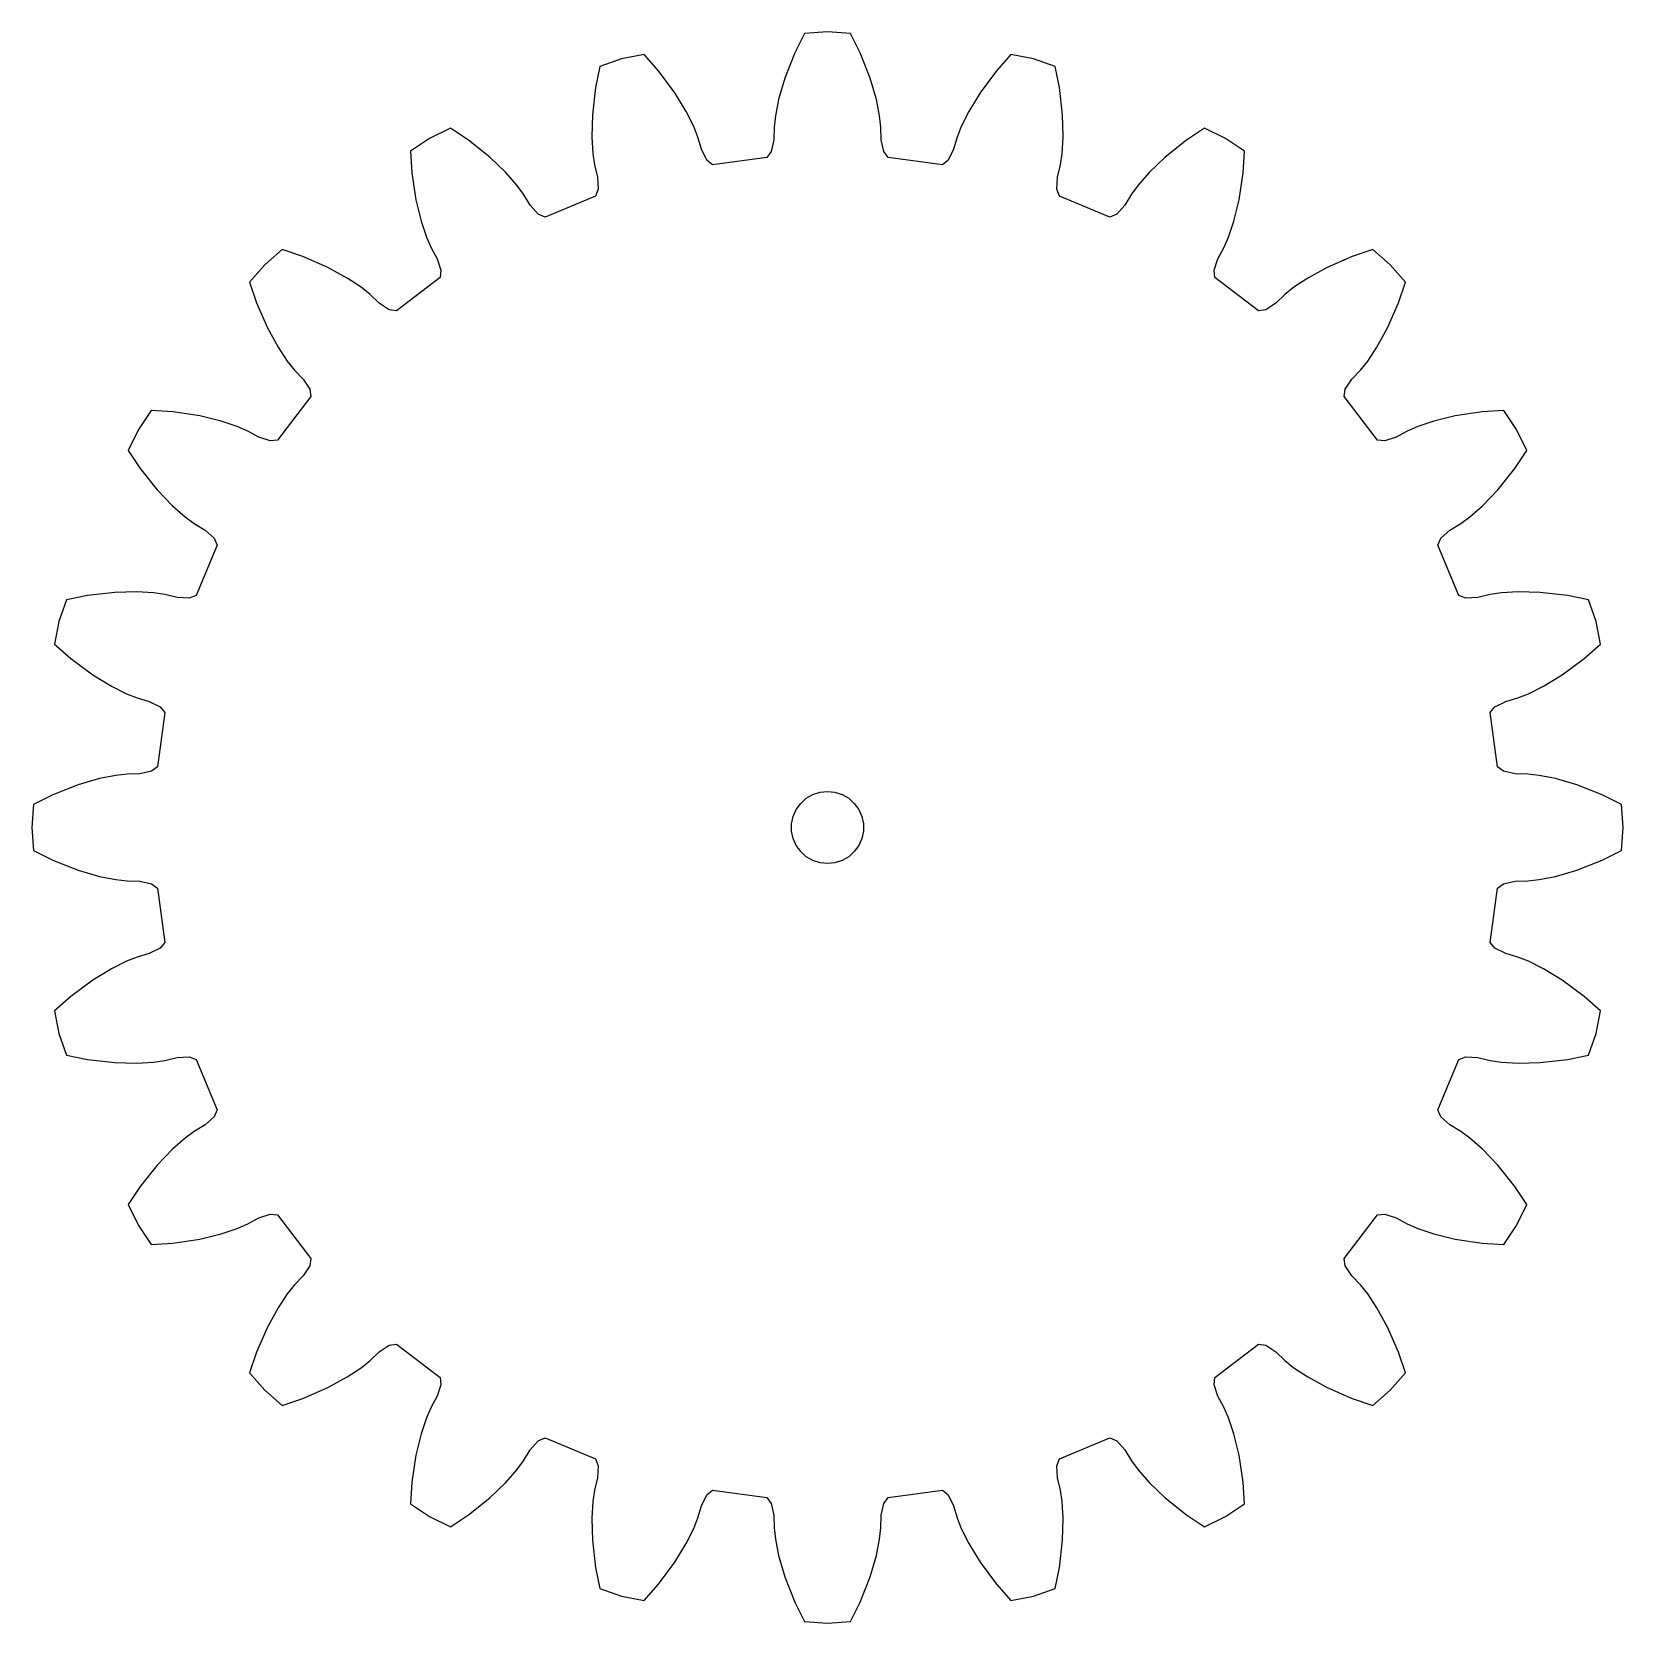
# Model space of a CAD drawing. Header units: metres. Extents: x -33.1 to 33.1, y -33.1 to 33.1.
import ezdxf

# ---------------------------------------------------------------- set-up
doc = ezdxf.new("R2010")
doc.units = ezdxf.units.M

msp = doc.modelspace()

# ---------------------------------------------------------------- linework, layer by layer
for p, q in [((0, 33.104), (-0.959, 33.041)), ((0.959, 33.041), (0, 33.104)), ((-0.959, 33.041), (-1.36, 32.233)), ((1.36, 32.233), (0.959, 33.041)), ((-8.568, 31.976), (-9.478, 31.667)), ((-7.626, 32.164), (-8.568, 31.976)), ((-7.029, 31.486), (-7.626, 32.164)), ((-1.36, 32.233), (-1.774, 31.174)), ((1.774, 31.174), (1.36, 32.233)), ((7.626, 32.164), (7.029, 31.486)), ((8.568, 31.976), (7.626, 32.164)), ((9.478, 31.667), (8.568, 31.976)), ((-9.478, 31.667), (-9.656, 30.783)), ((-6.355, 30.571), (-7.029, 31.486)), ((-1.774, 31.174), (-2.033, 30.295)), ((2.033, 30.295), (1.774, 31.174)), ((7.029, 31.486), (6.355, 30.571)), ((9.656, 30.783), (9.478, 31.667)), ((-9.656, 30.783), (-9.782, 29.653)), ((-5.877, 29.789), (-6.355, 30.571)), ((6.355, 30.571), (5.877, 29.789)), ((9.782, 29.653), (9.656, 30.783)), ((-2.033, 30.295), (-2.17, 29.613)), ((2.17, 29.613), (2.033, 30.295)), ((-9.782, 29.653), (-9.804, 28.737)), ((-5.568, 29.165), (-5.877, 29.789)), ((-5.395, 28.722), (-5.568, 29.165)), ((-2.223, 29.14), (-2.236, 28.613)), ((-2.17, 29.613), (-2.223, 29.14)), ((2.223, 29.14), (2.17, 29.613)), ((2.236, 28.613), (2.223, 29.14)), ((5.568, 29.165), (5.395, 28.722)), ((5.877, 29.789), (5.568, 29.165)), ((9.804, 28.737), (9.782, 29.653)), ((-16.552, 28.669), (-17.351, 28.135)), ((-15.69, 29.094), (-16.552, 28.669)), ((-14.939, 28.594), (-15.69, 29.094)), ((-14.051, 27.885), (-14.939, 28.594)), ((-9.804, 28.737), (-9.761, 28.042)), ((-5.246, 28.217), (-5.395, 28.722)), ((-2.236, 28.613), (-2.337, 28.122)), ((2.337, 28.122), (2.236, 28.613)), ((5.395, 28.722), (5.246, 28.217)), ((9.761, 28.042), (9.804, 28.737)), ((14.939, 28.594), (14.051, 27.885)), ((15.69, 29.094), (14.939, 28.594)), ((16.552, 28.669), (15.69, 29.094)), ((17.351, 28.135), (16.552, 28.669)), ((-17.351, 28.135), (-17.294, 27.234)), ((-13.387, 27.253), (-14.051, 27.885)), ((-9.761, 28.042), (-9.689, 27.572)), ((-5.021, 27.769), (-5.246, 28.217)), ((-2.521, 27.871), (-4.778, 27.573)), ((-2.337, 28.122), (-2.521, 27.871)), ((2.521, 27.871), (2.337, 28.122)), ((4.778, 27.573), (2.521, 27.871)), ((5.246, 28.217), (5.021, 27.769)), ((9.689, 27.572), (9.761, 28.042)), ((14.051, 27.885), (13.387, 27.253)), ((17.294, 27.234), (17.351, 28.135)), ((-17.294, 27.234), (-17.124, 26.111)), ((-12.927, 26.73), (-13.387, 27.253)), ((-9.689, 27.572), (-9.565, 27.06)), ((-4.778, 27.573), (-5.021, 27.769)), ((5.021, 27.769), (4.778, 27.573)), ((9.565, 27.06), (9.689, 27.572)), ((13.387, 27.253), (12.927, 26.73)), ((17.124, 26.111), (17.294, 27.234)), ((-12.645, 26.347), (-12.927, 26.73)), ((-9.536, 26.559), (-9.648, 26.269)), ((-9.565, 27.06), (-9.536, 26.559)), ((9.536, 26.559), (9.565, 27.06)), ((9.648, 26.269), (9.536, 26.559)), ((12.927, 26.73), (12.645, 26.347)), ((-17.124, 26.111), (-16.908, 25.22)), ((-12.37, 25.898), (-12.645, 26.347)), ((-12.037, 25.523), (-12.37, 25.898)), ((-9.648, 26.269), (-11.752, 25.397)), ((11.752, 25.397), (9.648, 26.269)), ((12.37, 25.898), (12.037, 25.523)), ((12.645, 26.347), (12.37, 25.898)), ((16.908, 25.22), (17.124, 26.111)), ((-16.908, 25.22), (-16.686, 24.56)), ((-11.752, 25.397), (-12.037, 25.523)), ((12.037, 25.523), (11.752, 25.397)), ((16.686, 24.56), (16.908, 25.22)), ((-16.686, 24.56), (-16.495, 24.124)), ((16.495, 24.124), (16.686, 24.56)), ((-22.686, 24.042), (-23.408, 23.408)), ((-21.83, 23.754), (-22.686, 24.042)), ((-16.495, 24.124), (-16.243, 23.662)), ((16.243, 23.662), (16.495, 24.124)), ((22.686, 24.042), (21.83, 23.754)), ((23.408, 23.408), (22.686, 24.042)), ((-23.408, 23.408), (-24.042, 22.686)), ((-20.789, 23.298), (-21.83, 23.754)), ((-19.984, 22.859), (-20.789, 23.298)), ((-16.243, 23.662), (-16.085, 23.186)), ((-16.085, 23.186), (-16.118, 22.876)), ((16.085, 23.186), (16.243, 23.662)), ((16.118, 22.876), (16.085, 23.186)), ((20.789, 23.298), (19.984, 22.859)), ((21.83, 23.754), (20.789, 23.298)), ((24.042, 22.686), (23.408, 23.408)), ((-24.042, 22.686), (-23.754, 21.83)), ((-19.405, 22.474), (-19.984, 22.859)), ((-16.118, 22.876), (-17.925, 21.49)), ((17.925, 21.49), (16.118, 22.876)), ((19.984, 22.859), (19.405, 22.474)), ((23.754, 21.83), (24.042, 22.686)), ((-19.033, 22.177), (-19.405, 22.474)), ((-18.652, 21.814), (-19.033, 22.177)), ((19.033, 22.177), (18.652, 21.814)), ((19.405, 22.474), (19.033, 22.177)), ((-23.754, 21.83), (-23.298, 20.789)), ((-18.233, 21.538), (-18.652, 21.814)), ((-17.925, 21.49), (-18.233, 21.538)), ((18.233, 21.538), (17.925, 21.49)), ((18.652, 21.814), (18.233, 21.538)), ((23.298, 20.789), (23.754, 21.83)), ((-23.298, 20.789), (-22.859, 19.984)), ((22.859, 19.984), (23.298, 20.789)), ((-22.859, 19.984), (-22.474, 19.405)), ((22.474, 19.405), (22.859, 19.984)), ((-22.474, 19.405), (-22.177, 19.033)), ((22.177, 19.033), (22.474, 19.405)), ((-22.177, 19.033), (-21.814, 18.652)), ((-21.814, 18.652), (-21.538, 18.233)), ((21.538, 18.233), (21.814, 18.652)), ((21.814, 18.652), (22.177, 19.033)), ((-21.49, 17.925), (-22.876, 16.118)), ((-21.538, 18.233), (-21.49, 17.925)), ((21.49, 17.925), (21.538, 18.233)), ((22.876, 16.118), (21.49, 17.925)), ((-28.135, 17.351), (-28.669, 16.552)), ((-27.234, 17.294), (-28.135, 17.351)), ((-26.111, 17.124), (-27.234, 17.294)), ((27.234, 17.294), (26.111, 17.124)), ((28.135, 17.351), (27.234, 17.294)), ((28.669, 16.552), (28.135, 17.351)), ((-28.669, 16.552), (-29.094, 15.69)), ((-25.22, 16.908), (-26.111, 17.124)), ((-24.56, 16.686), (-25.22, 16.908)), ((-24.124, 16.495), (-24.56, 16.686)), ((24.56, 16.686), (24.124, 16.495)), ((25.22, 16.908), (24.56, 16.686)), ((26.111, 17.124), (25.22, 16.908)), ((-23.662, 16.243), (-24.124, 16.495)), ((-23.186, 16.085), (-23.662, 16.243)), ((-22.876, 16.118), (-23.186, 16.085)), ((23.186, 16.085), (22.876, 16.118)), ((23.662, 16.243), (23.186, 16.085)), ((24.124, 16.495), (23.662, 16.243)), ((29.094, 15.69), (28.669, 16.552)), ((-29.094, 15.69), (-28.594, 14.939)), ((28.594, 14.939), (29.094, 15.69)), ((-28.594, 14.939), (-27.885, 14.051)), ((27.885, 14.051), (28.594, 14.939)), ((-27.885, 14.051), (-27.253, 13.387)), ((27.253, 13.387), (27.885, 14.051)), ((-27.253, 13.387), (-26.73, 12.927)), ((26.73, 12.927), (27.253, 13.387)), ((-26.73, 12.927), (-26.347, 12.645)), ((-26.347, 12.645), (-25.898, 12.37)), ((25.898, 12.37), (26.347, 12.645)), ((26.347, 12.645), (26.73, 12.927)), ((-25.898, 12.37), (-25.523, 12.037)), ((-25.523, 12.037), (-25.397, 11.752)), ((25.397, 11.752), (25.523, 12.037)), ((25.523, 12.037), (25.898, 12.37)), ((-25.397, 11.752), (-26.269, 9.648)), ((26.269, 9.648), (25.397, 11.752)), ((-31.667, 9.478), (-31.976, 8.568)), ((-30.783, 9.656), (-31.667, 9.478)), ((-29.653, 9.782), (-30.783, 9.656)), ((-28.737, 9.804), (-29.653, 9.782)), ((-28.042, 9.761), (-28.737, 9.804)), ((-27.572, 9.689), (-28.042, 9.761)), ((-27.06, 9.565), (-27.572, 9.689)), ((-26.559, 9.536), (-27.06, 9.565)), ((-26.269, 9.648), (-26.559, 9.536)), ((26.559, 9.536), (26.269, 9.648)), ((27.06, 9.565), (26.559, 9.536)), ((27.572, 9.689), (27.06, 9.565)), ((28.042, 9.761), (27.572, 9.689)), ((28.737, 9.804), (28.042, 9.761)), ((29.653, 9.782), (28.737, 9.804)), ((30.783, 9.656), (29.653, 9.782)), ((31.667, 9.478), (30.783, 9.656)), ((31.976, 8.568), (31.667, 9.478)), ((-31.976, 8.568), (-32.164, 7.626)), ((32.164, 7.626), (31.976, 8.568)), ((-32.164, 7.626), (-31.486, 7.029)), ((31.486, 7.029), (32.164, 7.626)), ((-31.486, 7.029), (-30.571, 6.355)), ((30.571, 6.355), (31.486, 7.029)), ((-30.571, 6.355), (-29.789, 5.877)), ((29.789, 5.877), (30.571, 6.355)), ((-29.789, 5.877), (-29.165, 5.568)), ((-29.165, 5.568), (-28.722, 5.395)), ((-28.722, 5.395), (-28.217, 5.246)), ((28.217, 5.246), (28.722, 5.395)), ((28.722, 5.395), (29.165, 5.568)), ((29.165, 5.568), (29.789, 5.877)), ((-28.217, 5.246), (-27.769, 5.021)), ((-27.573, 4.778), (-27.871, 2.521)), ((-27.769, 5.021), (-27.573, 4.778)), ((27.573, 4.778), (27.769, 5.021)), ((27.871, 2.521), (27.573, 4.778)), ((27.769, 5.021), (28.217, 5.246)), ((-30.295, 2.033), (-31.174, 1.774)), ((-29.613, 2.17), (-30.295, 2.033)), ((-29.14, 2.223), (-29.613, 2.17)), ((-28.613, 2.236), (-29.14, 2.223)), ((-28.122, 2.337), (-28.613, 2.236)), ((-27.871, 2.521), (-28.122, 2.337)), ((28.122, 2.337), (27.871, 2.521)), ((28.613, 2.236), (28.122, 2.337)), ((29.14, 2.223), (28.613, 2.236)), ((29.613, 2.17), (29.14, 2.223)), ((30.295, 2.033), (29.613, 2.17)), ((31.174, 1.774), (30.295, 2.033)), ((-32.233, 1.36), (-33.041, 0.959)), ((-31.174, 1.774), (-32.233, 1.36)), ((-0.882, 1.214), (-0.61, 1.37)), ((-0.61, 1.37), (-0.312, 1.467)), ((-0.312, 1.467), (0, 1.5)), ((0, 1.5), (0.312, 1.467)), ((0.312, 1.467), (0.61, 1.37)), ((0.61, 1.37), (0.882, 1.214)), ((32.233, 1.36), (31.174, 1.774)), ((33.041, 0.959), (32.233, 1.36)), ((-33.041, 0.959), (-33.104, 0)), ((-1.427, 0.464), (-1.299, 0.75)), ((-1.299, 0.75), (-1.115, 1.004)), ((-1.115, 1.004), (-0.882, 1.214)), ((0.882, 1.214), (1.115, 1.004)), ((1.115, 1.004), (1.299, 0.75)), ((1.299, 0.75), (1.427, 0.464)), ((33.104, 0), (33.041, 0.959)), ((-1.492, 0.157), (-1.427, 0.464)), ((-1.492, -0.157), (-1.492, 0.157)), ((1.427, 0.464), (1.492, 0.157)), ((1.492, 0.157), (1.492, -0.157)), ((33.041, -0.959), (33.104, 0)), ((-33.104, 0), (-33.041, -0.959)), ((-1.427, -0.464), (-1.492, -0.157)), ((-1.299, -0.75), (-1.427, -0.464)), ((1.427, -0.464), (1.299, -0.75)), ((1.492, -0.157), (1.427, -0.464)), ((-33.041, -0.959), (-32.233, -1.36)), ((-1.115, -1.004), (-1.299, -0.75)), ((-0.882, -1.214), (-1.115, -1.004)), ((-0.61, -1.37), (-0.882, -1.214)), ((0.882, -1.214), (0.61, -1.37)), ((1.115, -1.004), (0.882, -1.214)), ((1.299, -0.75), (1.115, -1.004)), ((32.233, -1.36), (33.041, -0.959)), ((-32.233, -1.36), (-31.174, -1.774)), ((-31.174, -1.774), (-30.295, -2.033)), ((-0.312, -1.467), (-0.61, -1.37)), ((0, -1.5), (-0.312, -1.467)), ((0.312, -1.467), (0, -1.5)), ((0.61, -1.37), (0.312, -1.467)), ((30.295, -2.033), (31.174, -1.774)), ((31.174, -1.774), (32.233, -1.36)), ((-30.295, -2.033), (-29.613, -2.17)), ((-29.613, -2.17), (-29.14, -2.223)), ((-29.14, -2.223), (-28.613, -2.236)), ((-28.613, -2.236), (-28.122, -2.337)), ((-28.122, -2.337), (-27.871, -2.521)), ((-27.871, -2.521), (-27.573, -4.778)), ((27.573, -4.778), (27.871, -2.521)), ((27.871, -2.521), (28.122, -2.337)), ((28.122, -2.337), (28.613, -2.236)), ((28.613, -2.236), (29.14, -2.223)), ((29.14, -2.223), (29.613, -2.17)), ((29.613, -2.17), (30.295, -2.033)), ((-28.217, -5.246), (-28.722, -5.395)), ((-27.769, -5.021), (-28.217, -5.246)), ((-27.573, -4.778), (-27.769, -5.021)), ((27.769, -5.021), (27.573, -4.778)), ((28.217, -5.246), (27.769, -5.021)), ((28.722, -5.395), (28.217, -5.246)), ((-29.789, -5.877), (-30.571, -6.355)), ((-29.165, -5.568), (-29.789, -5.877)), ((-28.722, -5.395), (-29.165, -5.568)), ((29.165, -5.568), (28.722, -5.395)), ((29.789, -5.877), (29.165, -5.568)), ((30.571, -6.355), (29.789, -5.877)), ((-30.571, -6.355), (-31.486, -7.029)), ((31.486, -7.029), (30.571, -6.355)), ((-31.486, -7.029), (-32.164, -7.626)), ((32.164, -7.626), (31.486, -7.029)), ((-32.164, -7.626), (-31.976, -8.568)), ((31.976, -8.568), (32.164, -7.626)), ((-31.976, -8.568), (-31.667, -9.478)), ((31.667, -9.478), (31.976, -8.568)), ((-31.667, -9.478), (-30.783, -9.656)), ((-30.783, -9.656), (-29.653, -9.782)), ((-29.653, -9.782), (-28.737, -9.804)), ((-28.737, -9.804), (-28.042, -9.761)), ((-28.042, -9.761), (-27.572, -9.689)), ((-27.572, -9.689), (-27.06, -9.565)), ((-27.06, -9.565), (-26.559, -9.536)), ((-26.559, -9.536), (-26.269, -9.648)), ((-26.269, -9.648), (-25.397, -11.752)), ((25.397, -11.752), (26.269, -9.648)), ((26.269, -9.648), (26.559, -9.536)), ((26.559, -9.536), (27.06, -9.565)), ((27.06, -9.565), (27.572, -9.689)), ((27.572, -9.689), (28.042, -9.761)), ((28.042, -9.761), (28.737, -9.804)), ((28.737, -9.804), (29.653, -9.782)), ((29.653, -9.782), (30.783, -9.656)), ((30.783, -9.656), (31.667, -9.478)), ((-25.397, -11.752), (-25.523, -12.037)), ((25.523, -12.037), (25.397, -11.752)), ((-25.898, -12.37), (-26.347, -12.645)), ((-25.523, -12.037), (-25.898, -12.37)), ((25.898, -12.37), (25.523, -12.037)), ((26.347, -12.645), (25.898, -12.37)), ((-26.73, -12.927), (-27.253, -13.387)), ((-26.347, -12.645), (-26.73, -12.927)), ((26.73, -12.927), (26.347, -12.645)), ((27.253, -13.387), (26.73, -12.927)), ((-27.253, -13.387), (-27.885, -14.051)), ((27.885, -14.051), (27.253, -13.387)), ((-27.885, -14.051), (-28.594, -14.939)), ((28.594, -14.939), (27.885, -14.051)), ((-28.594, -14.939), (-29.094, -15.69)), ((29.094, -15.69), (28.594, -14.939)), ((-29.094, -15.69), (-28.669, -16.552)), ((28.669, -16.552), (29.094, -15.69)), ((-28.669, -16.552), (-28.135, -17.351)), ((-24.56, -16.686), (-24.124, -16.495)), ((-24.124, -16.495), (-23.662, -16.243)), ((-23.662, -16.243), (-23.186, -16.085)), ((-23.186, -16.085), (-22.876, -16.118)), ((-22.876, -16.118), (-21.49, -17.925)), ((21.49, -17.925), (22.876, -16.118)), ((22.876, -16.118), (23.186, -16.085)), ((23.186, -16.085), (23.662, -16.243)), ((23.662, -16.243), (24.124, -16.495)), ((24.124, -16.495), (24.56, -16.686)), ((28.135, -17.351), (28.669, -16.552)), ((-27.234, -17.294), (-26.111, -17.124)), ((-26.111, -17.124), (-25.22, -16.908)), ((-25.22, -16.908), (-24.56, -16.686)), ((24.56, -16.686), (25.22, -16.908)), ((25.22, -16.908), (26.111, -17.124)), ((26.111, -17.124), (27.234, -17.294)), ((-28.135, -17.351), (-27.234, -17.294)), ((27.234, -17.294), (28.135, -17.351)), ((-21.538, -18.233), (-21.814, -18.652)), ((-21.49, -17.925), (-21.538, -18.233)), ((21.538, -18.233), (21.49, -17.925)), ((21.814, -18.652), (21.538, -18.233)), ((-22.177, -19.033), (-22.474, -19.405)), ((-21.814, -18.652), (-22.177, -19.033)), ((22.177, -19.033), (21.814, -18.652)), ((22.474, -19.405), (22.177, -19.033)), ((-22.474, -19.405), (-22.859, -19.984)), ((22.859, -19.984), (22.474, -19.405)), ((-22.859, -19.984), (-23.298, -20.789)), ((23.298, -20.789), (22.859, -19.984)), ((-23.298, -20.789), (-23.754, -21.83)), ((23.754, -21.83), (23.298, -20.789)), ((-23.754, -21.83), (-24.042, -22.686)), ((-19.033, -22.177), (-18.652, -21.814)), ((-18.652, -21.814), (-18.233, -21.538)), ((-18.233, -21.538), (-17.925, -21.49)), ((-17.925, -21.49), (-16.118, -22.876)), ((16.118, -22.876), (17.925, -21.49)), ((17.925, -21.49), (18.233, -21.538)), ((18.233, -21.538), (18.652, -21.814)), ((18.652, -21.814), (19.033, -22.177)), ((24.042, -22.686), (23.754, -21.83)), ((-19.984, -22.859), (-19.405, -22.474)), ((-19.405, -22.474), (-19.033, -22.177)), ((19.033, -22.177), (19.405, -22.474)), ((19.405, -22.474), (19.984, -22.859)), ((-24.042, -22.686), (-23.408, -23.408)), ((-20.789, -23.298), (-19.984, -22.859)), ((-16.118, -22.876), (-16.085, -23.186)), ((16.085, -23.186), (16.118, -22.876)), ((19.984, -22.859), (20.789, -23.298)), ((23.408, -23.408), (24.042, -22.686)), ((-23.408, -23.408), (-22.686, -24.042)), ((-22.686, -24.042), (-21.83, -23.754)), ((-21.83, -23.754), (-20.789, -23.298)), ((-16.243, -23.662), (-16.495, -24.124)), ((-16.085, -23.186), (-16.243, -23.662)), ((16.243, -23.662), (16.085, -23.186)), ((16.495, -24.124), (16.243, -23.662)), ((20.789, -23.298), (21.83, -23.754)), ((21.83, -23.754), (22.686, -24.042)), ((22.686, -24.042), (23.408, -23.408)), ((-16.495, -24.124), (-16.686, -24.56)), ((16.686, -24.56), (16.495, -24.124)), ((-16.686, -24.56), (-16.908, -25.22)), ((16.908, -25.22), (16.686, -24.56)), ((-16.908, -25.22), (-17.124, -26.111)), ((-12.37, -25.898), (-12.037, -25.523)), ((-12.037, -25.523), (-11.752, -25.397)), ((-11.752, -25.397), (-9.648, -26.269)), ((9.648, -26.269), (11.752, -25.397)), ((11.752, -25.397), (12.037, -25.523)), ((12.037, -25.523), (12.37, -25.898)), ((17.124, -26.111), (16.908, -25.22)), ((-17.124, -26.111), (-17.294, -27.234)), ((-12.927, -26.73), (-12.645, -26.347)), ((-12.645, -26.347), (-12.37, -25.898)), ((-9.648, -26.269), (-9.536, -26.559)), ((9.536, -26.559), (9.648, -26.269)), ((12.37, -25.898), (12.645, -26.347)), ((12.645, -26.347), (12.927, -26.73)), ((17.294, -27.234), (17.124, -26.111)), ((-13.387, -27.253), (-12.927, -26.73)), ((-9.565, -27.06), (-9.689, -27.572)), ((-9.536, -26.559), (-9.565, -27.06)), ((9.565, -27.06), (9.536, -26.559)), ((9.689, -27.572), (9.565, -27.06)), ((12.927, -26.73), (13.387, -27.253)), ((-17.294, -27.234), (-17.351, -28.135)), ((-14.051, -27.885), (-13.387, -27.253)), ((-9.689, -27.572), (-9.761, -28.042)), ((-5.246, -28.217), (-5.021, -27.769)), ((-5.021, -27.769), (-4.778, -27.573)), ((-4.778, -27.573), (-2.521, -27.871)), ((2.521, -27.871), (4.778, -27.573)), ((4.778, -27.573), (5.021, -27.769)), ((5.021, -27.769), (5.246, -28.217)), ((9.761, -28.042), (9.689, -27.572)), ((13.387, -27.253), (14.051, -27.885)), ((17.351, -28.135), (17.294, -27.234)), ((-17.351, -28.135), (-16.552, -28.669)), ((-14.939, -28.594), (-14.051, -27.885)), ((-9.761, -28.042), (-9.804, -28.737)), ((-5.395, -28.722), (-5.246, -28.217)), ((-2.521, -27.871), (-2.337, -28.122)), ((-2.337, -28.122), (-2.236, -28.613)), ((2.236, -28.613), (2.337, -28.122)), ((2.337, -28.122), (2.521, -27.871)), ((5.246, -28.217), (5.395, -28.722)), ((9.804, -28.737), (9.761, -28.042)), ((14.051, -27.885), (14.939, -28.594)), ((16.552, -28.669), (17.351, -28.135)), ((-16.552, -28.669), (-15.69, -29.094)), ((-15.69, -29.094), (-14.939, -28.594)), ((-9.804, -28.737), (-9.782, -29.653)), ((-5.568, -29.165), (-5.395, -28.722)), ((-2.236, -28.613), (-2.223, -29.14)), ((2.223, -29.14), (2.236, -28.613)), ((5.395, -28.722), (5.568, -29.165)), ((9.782, -29.653), (9.804, -28.737)), ((14.939, -28.594), (15.69, -29.094)), ((15.69, -29.094), (16.552, -28.669)), ((-9.782, -29.653), (-9.656, -30.783)), ((-6.355, -30.571), (-5.877, -29.789)), ((-5.877, -29.789), (-5.568, -29.165)), ((-2.223, -29.14), (-2.17, -29.613)), ((-2.17, -29.613), (-2.033, -30.295)), ((2.033, -30.295), (2.17, -29.613)), ((2.17, -29.613), (2.223, -29.14)), ((5.568, -29.165), (5.877, -29.789)), ((5.877, -29.789), (6.355, -30.571)), ((9.656, -30.783), (9.782, -29.653)), ((-2.033, -30.295), (-1.774, -31.174)), ((1.774, -31.174), (2.033, -30.295)), ((-9.656, -30.783), (-9.478, -31.667)), ((-7.029, -31.486), (-6.355, -30.571)), ((6.355, -30.571), (7.029, -31.486)), ((9.478, -31.667), (9.656, -30.783)), ((-9.478, -31.667), (-8.568, -31.976)), ((-7.626, -32.164), (-7.029, -31.486)), ((-1.774, -31.174), (-1.36, -32.233)), ((1.36, -32.233), (1.774, -31.174)), ((7.029, -31.486), (7.626, -32.164)), ((8.568, -31.976), (9.478, -31.667)), ((-8.568, -31.976), (-7.626, -32.164)), ((-1.36, -32.233), (-0.959, -33.041)), ((0.959, -33.041), (1.36, -32.233)), ((7.626, -32.164), (8.568, -31.976)), ((-0.959, -33.041), (0, -33.104)), ((0, -33.104), (0.959, -33.041))]:
    msp.add_line(p, q)

doc.saveas('drawing.dxf')
